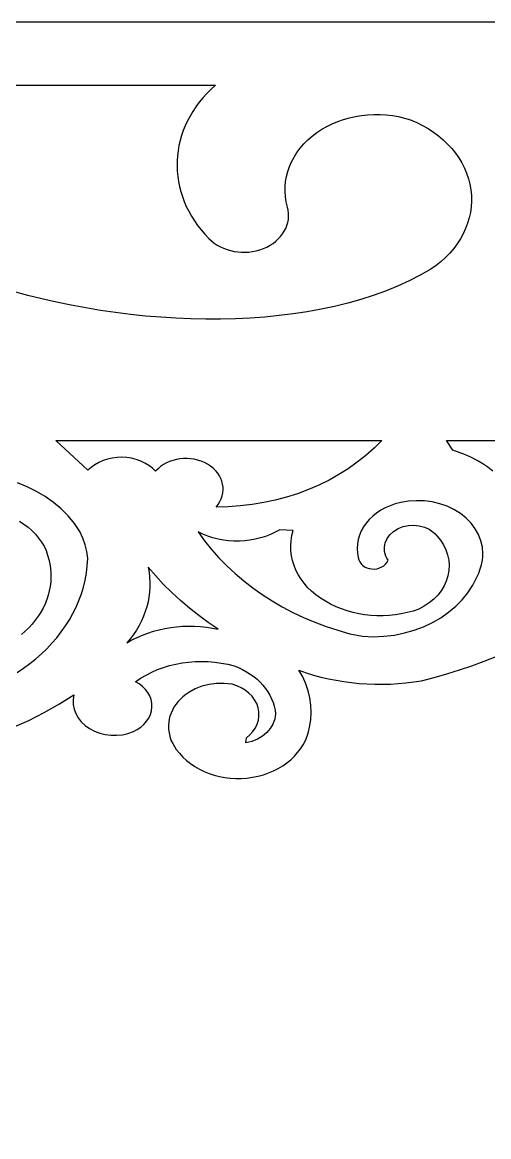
# Model space of a CAD drawing. Header units: millimetres. Extents: x -773 to -473, y -1647 to -1542.
# Drawn here: x -731.6 to -703.6, y -1609.2 to -1542.1 of the extents above; entities that cross this region are included whole.
import ezdxf

# ---------------------------------------------------------------- set-up
doc = ezdxf.new("R2010")
doc.units = ezdxf.units.MM
doc.header["$MEASUREMENT"] = 0

msp = doc.modelspace()

# ---------------------------------------------------------------- linework, layer by layer
for points in [[(-622.518433, -1542.117432), (-772.518739, -1542.117432), (-772.518739, -1647.018188)], [(-737.258546, -1545.909424), (-720.015748, -1545.909424), (-720.281739, -1546.15332), (-720.531556, -1546.404907), (-720.765137, -1546.663696), (-720.982484, -1546.929077), (-721.183595, -1547.200684), (-721.36847, -1547.478027), (-721.536988, -1547.76062), (-721.689271, -1548.047974), (-721.825196, -1548.3396), (-721.944764, -1548.635132), (-722.047974, -1548.93396), (-722.134827, -1549.235596), (-722.205201, -1549.539673), (-722.259217, -1549.845703), (-722.296754, -1550.153076), (-722.317811, -1550.461426), (-722.322388, -1550.770142), (-722.310487, -1551.078857), (-722.282044, -1551.387207), (-722.237061, -1551.694458), (-722.175477, -1552.000244), (-722.097352, -1552.304199), (-722.002625, -1552.605713), (-721.891236, -1552.904297), (-721.763184, -1553.199585), (-721.618531, -1553.490967), (-721.457154, -1553.778076), (-721.279115, -1554.060303), (-721.08429, -1554.337402), (-720.872742, -1554.608643), (-720.64441, -1554.873535), (-720.399354, -1555.131836), (-720.244874, -1555.276123), (-720.078187, -1555.407104), (-719.900513, -1555.524658), (-719.713074, -1555.628662), (-719.516908, -1555.718628), (-719.313233, -1555.794556), (-719.103272, -1555.856201), (-718.888184, -1555.90332), (-718.669068, -1555.935791), (-718.447144, -1555.953247), (-718.223634, -1555.955566), (-717.999574, -1555.942505), (-717.776246, -1555.91394), (-717.55481, -1555.869507), (-717.336366, -1555.809082), (-717.122132, -1555.732544), (-716.916688, -1555.641235), (-716.724183, -1555.537109), (-716.545045, -1555.421143), (-716.379884, -1555.294189), (-716.229188, -1555.157104), (-716.093507, -1555.010864), (-715.973267, -1554.856323), (-715.869019, -1554.694458), (-715.781312, -1554.526001), (-715.710694, -1554.351929), (-715.657594, -1554.173218), (-715.622559, -1553.990601), (-715.606141, -1553.805176), (-715.608765, -1553.617554), (-715.631104, -1553.428833), (-715.673524, -1553.239868), (-715.74994, -1552.930176), (-715.799622, -1552.619629), (-715.822938, -1552.309204), (-715.820374, -1551.999878), (-715.792298, -1551.692749), (-715.739137, -1551.388794), (-715.661256, -1551.089111), (-715.559083, -1550.794678), (-715.432984, -1550.506592), (-715.283448, -1550.225952), (-715.11078, -1549.953735), (-714.915406, -1549.690918), (-714.697816, -1549.438599), (-714.458314, -1549.197754), (-714.197388, -1548.969604), (-713.915345, -1548.755005), (-713.615845, -1548.557129), (-713.303162, -1548.37854), (-712.978516, -1548.219116), (-712.64325, -1548.079102), (-712.298646, -1547.958862), (-711.946046, -1547.858398), (-711.586671, -1547.777954), (-711.221925, -1547.717773), (-710.853089, -1547.677856), (-710.481446, -1547.658569), (-710.108277, -1547.660034), (-709.734986, -1547.682373), (-709.362733, -1547.72583), (-708.992921, -1547.790527), (-708.626832, -1547.876831), (-708.265748, -1547.984619), (-707.89679, -1548.143799), (-707.543519, -1548.320801), (-707.206666, -1548.514648), (-706.887025, -1548.724609), (-706.585206, -1548.949951), (-706.301881, -1549.189697), (-706.037843, -1549.442993), (-705.793702, -1549.709229), (-705.570252, -1549.987427), (-705.368165, -1550.276855), (-705.188111, -1550.57666), (-705.030824, -1550.885986), (-704.897034, -1551.203979), (-704.787354, -1551.530029), (-704.702576, -1551.863037), (-704.643372, -1552.202271), (-704.610535, -1552.544067), (-704.604432, -1552.884277), (-704.624451, -1553.222168), (-704.670167, -1553.556641), (-704.741151, -1553.886841), (-704.836854, -1554.211792), (-704.95691, -1554.53064), (-705.10077, -1554.842407), (-705.267945, -1555.14624), (-705.458009, -1555.441162), (-705.670472, -1555.726074), (-705.904908, -1556.000366), (-706.160767, -1556.262939), (-706.437623, -1556.512939), (-706.734986, -1556.749268), (-707.05243, -1556.971313), (-707.69452, -1557.337891), (-708.362733, -1557.679199), (-709.055665, -1557.995361), (-709.771973, -1558.286865), (-710.510377, -1558.553955), (-711.269471, -1558.796997), (-712.047852, -1559.016357), (-712.844178, -1559.212402), (-713.657105, -1559.385498), (-714.485291, -1559.535889), (-715.327332, -1559.664063), (-716.181947, -1559.770142), (-717.047669, -1559.854736), (-717.923219, -1559.917969), (-718.807252, -1559.960327), (-719.698304, -1559.982056), (-720.595155, -1559.983643), (-721.496339, -1559.965332), (-722.400513, -1559.927368), (-723.306336, -1559.870239), (-724.212464, -1559.794189), (-725.117493, -1559.699707), (-726.020142, -1559.587036), (-726.918946, -1559.456543), (-727.812623, -1559.308594), (-728.69983, -1559.143433), (-729.579163, -1558.961548), (-730.44922, -1558.763184), (-731.308717, -1558.548706), (-732.156312, -1558.318481)], [(-703.311036, -1569.121582), (-703.611756, -1568.895508), (-703.92859, -1568.68396), (-704.260804, -1568.487793), (-704.607728, -1568.307373), (-704.968507, -1568.143555), (-705.342469, -1567.996948), (-705.728944, -1567.868164), (-706.110535, -1567.277344), (-706.111756, -1567.276123), (-698.001527, -1567.276123)], [(-727.690369, -1574.384155), (-727.751771, -1573.968506), (-727.851991, -1573.558838), (-727.990357, -1573.156982), (-728.166138, -1572.764648), (-728.501038, -1572.276611), (-728.880982, -1571.820679), (-729.302552, -1571.398315), (-729.762635, -1571.010498), (-730.257813, -1570.658569), (-730.784852, -1570.343628), (-731.340455, -1570.067017), (-731.921387, -1569.829834)], [(-711.923219, -1578.9104), (-711.157166, -1579.061646), (-710.506898, -1579.086914), (-709.86786, -1579.060791), (-709.243409, -1578.985718), (-708.63672, -1578.863525), (-708.051148, -1578.696533), (-707.48993, -1578.486572), (-706.956361, -1578.235962), (-706.453797, -1577.946533), (-705.985413, -1577.620605), (-705.554566, -1577.260254), (-705.164491, -1576.86731), (-704.818482, -1576.444092), (-704.519837, -1575.992676), (-704.271851, -1575.515137), (-704.167908, -1575.26709), (-704.077821, -1575.013428), (-704.002015, -1574.75415), (-703.940919, -1574.489746), (-703.919129, -1574.290527), (-703.912476, -1574.092041), (-703.943665, -1573.698975), (-704.032471, -1573.314941), (-704.176942, -1572.943848), (-704.375062, -1572.589966), (-704.624879, -1572.257324), (-704.924439, -1571.950317), (-705.271729, -1571.672852), (-705.658143, -1571.433105), (-706.072755, -1571.236694), (-706.510377, -1571.084473), (-706.965699, -1570.977417), (-707.433411, -1570.916626), (-707.908204, -1570.902954), (-708.384888, -1570.9375), (-708.858155, -1571.02124), (-709.185914, -1571.101929), (-709.496888, -1571.206787), (-709.789857, -1571.334106), (-710.06366, -1571.482544), (-710.317017, -1571.650391), (-710.548829, -1571.83606), (-710.757752, -1572.038086), (-710.942689, -1572.254761), (-711.102357, -1572.484741), (-711.235658, -1572.726318), (-711.341248, -1572.977905), (-711.418031, -1573.238037), (-711.464783, -1573.505127), (-711.480225, -1573.777466), (-711.463197, -1574.053711), (-711.412537, -1574.332153), (-711.383485, -1574.462646), (-711.328736, -1574.583984), (-711.250733, -1574.694458), (-711.151856, -1574.79187), (-711.034608, -1574.87439), (-710.901429, -1574.939819), (-710.754639, -1574.986328), (-710.596741, -1575.011841), (-710.435853, -1575.014648), (-710.280457, -1574.994873), (-710.133363, -1574.954102), (-709.997498, -1574.893799), (-709.875794, -1574.815552), (-709.771119, -1574.721069), (-709.686402, -1574.611938), (-709.624512, -1574.489746), (-709.701478, -1574.363159), (-709.761781, -1574.233398), (-709.805726, -1574.101318), (-709.833619, -1573.967773), (-709.845704, -1573.833618), (-709.842286, -1573.699951), (-709.82367, -1573.567505), (-709.790162, -1573.437256), (-709.679566, -1573.187134), (-709.512818, -1572.957031), (-709.292237, -1572.753906), (-709.020142, -1572.585449), (-708.713197, -1572.463867), (-708.392762, -1572.395752), (-708.06775, -1572.379639), (-707.747071, -1572.413574), (-707.439759, -1572.495972), (-707.154664, -1572.625366), (-706.900758, -1572.799927), (-706.78827, -1572.903564), (-706.686951, -1573.017944), (-706.468385, -1573.284424), (-706.287049, -1573.565918), (-706.143616, -1573.859863), (-706.038758, -1574.163696), (-705.973267, -1574.474854), (-705.947816, -1574.790894), (-705.963197, -1575.109009), (-706.02002, -1575.426758), (-706.117677, -1575.737793), (-706.253846, -1576.035889), (-706.426575, -1576.31897), (-706.634034, -1576.584839), (-706.874207, -1576.831299), (-707.145325, -1577.056152), (-707.445374, -1577.257324), (-707.772462, -1577.432617), (-708.121461, -1577.546997), (-708.476075, -1577.641724), (-708.835145, -1577.716919), (-709.197511, -1577.772705), (-709.562135, -1577.809082), (-709.927735, -1577.826172), (-710.293336, -1577.824097), (-710.657655, -1577.802979), (-711.019654, -1577.762939), (-711.378114, -1577.703979), (-711.731995, -1577.626221), (-712.080079, -1577.529785), (-712.421326, -1577.414795), (-712.754517, -1577.281372), (-713.078492, -1577.129517), (-713.392213, -1576.959351), (-713.691712, -1576.772461), (-713.970033, -1576.569336), (-714.226685, -1576.351318), (-714.46106, -1576.119629), (-714.672608, -1575.875244), (-714.860902, -1575.619629), (-715.025269, -1575.354004), (-715.165223, -1575.079224), (-715.280152, -1574.796753), (-715.36963, -1574.507813), (-715.433045, -1574.213379), (-715.469788, -1573.914917), (-715.479432, -1573.613403), (-715.461427, -1573.310059), (-715.415101, -1573.006226), (-715.340028, -1572.703003), (-716.137757, -1572.650635), (-716.415894, -1572.802979), (-716.704224, -1572.936279), (-717.001405, -1573.050537), (-717.30597, -1573.145508), (-717.616761, -1573.221436), (-717.932252, -1573.278076), (-718.251221, -1573.315552), (-718.572327, -1573.33374), (-718.894166, -1573.33252), (-719.215455, -1573.312134), (-719.534791, -1573.272217), (-719.850831, -1573.213135), (-720.162293, -1573.134399), (-720.467835, -1573.036377), (-720.766053, -1572.918701), (-721.055665, -1572.781738), (-720.666261, -1573.319824), (-720.248231, -1573.840088), (-719.802491, -1574.342285), (-719.330079, -1574.825317), (-718.83191, -1575.288818), (-718.3089, -1575.732056), (-717.762086, -1576.154419), (-717.192262, -1576.555298), (-716.600526, -1576.93396), (-715.987794, -1577.289795), (-715.354981, -1577.622314), (-714.703065, -1577.930664), (-714.03296, -1578.214233), (-713.345704, -1578.472412), (-712.642213, -1578.704712), (-711.923341, -1578.910278)], [(-731.795167, -1572.137207), (-731.535218, -1572.312378), (-731.289796, -1572.502075), (-731.059876, -1572.705688), (-730.846436, -1572.922729), (-730.650574, -1573.15271), (-730.473206, -1573.394897), (-730.315369, -1573.648926), (-730.203248, -1573.909302), (-730.109437, -1574.172974), (-730.033692, -1574.439331), (-729.976136, -1574.707642), (-729.936585, -1574.977295), (-729.915101, -1575.247925), (-729.9115, -1575.518555), (-729.925843, -1575.788818), (-729.958009, -1576.058105), (-730.007935, -1576.325684), (-730.075623, -1576.590942), (-730.161012, -1576.853271), (-730.263978, -1577.112183), (-730.384583, -1577.366943), (-730.522706, -1577.617065), (-730.678223, -1577.861816), (-730.850037, -1578.099121), (-731.036561, -1578.326904), (-731.237183, -1578.544922), (-731.451234, -1578.752686), (-731.678223, -1578.950073)], [(-731.944825, -1581.243042), (-731.555726, -1580.983765), (-731.181641, -1580.710449), (-730.823243, -1580.423584), (-730.481019, -1580.123535), (-730.155579, -1579.810791), (-729.847535, -1579.486084), (-729.557496, -1579.149658), (-729.28595, -1578.802002), (-729.03357, -1578.443848), (-728.800904, -1578.075439), (-728.588563, -1577.697266), (-728.397095, -1577.310059), (-728.227113, -1576.914063), (-728.079163, -1576.509888), (-727.953858, -1576.098022), (-727.851807, -1575.678955), (-727.77356, -1575.253052), (-727.719727, -1574.820923), (-727.690858, -1574.383057)], [(-724.056824, -1574.911255), (-724.003846, -1575.210571), (-723.969239, -1575.510254), (-723.953004, -1575.810059), (-723.954774, -1576.109131), (-723.97461, -1576.407104), (-724.012208, -1576.703369), (-724.067445, -1576.997437), (-724.14026, -1577.288818), (-724.230347, -1577.576904), (-724.337708, -1577.861084), (-724.462098, -1578.140991), (-724.603333, -1578.416016), (-724.761353, -1578.685547), (-724.935914, -1578.948975), (-725.126954, -1579.206055), (-725.334229, -1579.456055), (-725.03241, -1579.285645), (-724.721131, -1579.130615), (-724.401185, -1578.990967), (-724.073487, -1578.867065), (-723.738831, -1578.758789), (-723.398133, -1578.666382), (-723.052125, -1578.589966), (-722.701722, -1578.529541), (-722.34784, -1578.485474), (-721.991212, -1578.457764), (-721.632691, -1578.446411), (-721.273194, -1578.45166), (-720.913575, -1578.473755), (-720.554627, -1578.512695), (-720.197205, -1578.568481), (-719.842164, -1578.641479), (-720.440247, -1578.23291), (-721.019044, -1577.806763), (-721.578004, -1577.363647), (-722.1167, -1576.903931), (-722.634461, -1576.428223), (-723.130738, -1575.937012), (-723.605103, -1575.430908), (-724.056947, -1574.910156)], [(-732.213258, -1584.551147), (-731.247437, -1584.120361), (-730.309815, -1583.648193), (-729.402467, -1583.135376), (-728.527345, -1582.582764), (-728.573853, -1582.872437), (-728.569947, -1583.160156), (-728.517396, -1583.441772), (-728.418153, -1583.713379), (-728.273927, -1583.971069), (-728.086671, -1584.210693), (-727.858094, -1584.428345), (-727.59015, -1584.619873), (-727.291505, -1584.778076), (-726.973512, -1584.897827), (-726.641419, -1584.97876), (-726.300416, -1585.020508), (-725.955628, -1585.022827), (-725.612366, -1584.985352), (-725.275697, -1584.907959), (-724.950928, -1584.790039), (-724.713136, -1584.669312), (-724.499696, -1584.525757), (-724.312379, -1584.361816), (-724.153077, -1584.179932), (-724.023743, -1583.982544), (-723.926209, -1583.772217), (-723.862366, -1583.551392), (-723.834046, -1583.32251), (-723.842713, -1583.09314), (-723.887574, -1582.869385), (-723.966981, -1582.654053), (-724.079285, -1582.449707), (-724.222718, -1582.258911), (-724.395692, -1582.084473), (-724.596436, -1581.928711), (-724.823365, -1581.794556), (-724.510682, -1581.584595), (-724.184266, -1581.393677), (-723.84546, -1581.222168), (-723.495423, -1581.070313), (-723.135499, -1580.93811), (-722.766908, -1580.825928), (-722.390931, -1580.734009), (-722.008851, -1580.662476), (-721.621949, -1580.61145), (-721.231446, -1580.581299), (-720.838624, -1580.572144), (-720.444764, -1580.584106), (-720.051148, -1580.617676), (-719.658997, -1580.672729), (-719.269593, -1580.749634), (-718.884278, -1580.848633), (-718.623963, -1580.95105), (-718.375001, -1581.066895), (-718.137879, -1581.195679), (-717.913209, -1581.336548), (-717.7016, -1581.489014), (-717.503541, -1581.652222), (-717.319581, -1581.825684), (-717.150391, -1582.008789), (-716.9964, -1582.200684), (-716.858277, -1582.400879), (-716.736573, -1582.608765), (-716.631776, -1582.823486), (-716.544556, -1583.044556), (-716.475404, -1583.27124), (-716.424928, -1583.50293), (-716.393678, -1583.739014), (-716.409303, -1583.896362), (-716.440736, -1584.050049), (-716.487244, -1584.199463), (-716.548219, -1584.34375), (-716.711121, -1584.615356), (-716.924439, -1584.859985), (-717.183167, -1585.072876), (-717.482301, -1585.249268), (-717.816773, -1585.384155), (-718.181763, -1585.4729), (-718.158082, -1585.326294), (-718.150025, -1585.178467), (-717.935487, -1584.996216), (-717.754578, -1584.794922), (-717.60846, -1584.577515), (-717.498414, -1584.34729), (-717.425599, -1584.107178), (-717.391175, -1583.860352), (-717.396424, -1583.609985), (-717.442445, -1583.359131), (-717.528504, -1583.115601), (-717.651429, -1582.886597), (-717.808411, -1582.674561), (-717.996949, -1582.481812), (-718.214173, -1582.310791), (-718.457581, -1582.16394), (-718.724427, -1582.043579), (-719.012025, -1581.952148), (-719.477784, -1581.898926), (-719.940369, -1581.902588), (-720.392884, -1581.96106), (-720.828492, -1582.071899), (-721.240296, -1582.233032), (-721.621278, -1582.442383), (-721.798035, -1582.564331), (-721.964539, -1582.69751), (-722.119874, -1582.841553), (-722.263245, -1582.996338), (-722.392152, -1583.159668), (-722.504823, -1583.328613), (-722.601258, -1583.502563), (-722.681458, -1583.680664), (-722.745362, -1583.862183), (-722.792908, -1584.046265), (-722.824097, -1584.232422), (-722.838929, -1584.419556), (-722.837403, -1584.607178), (-722.819398, -1584.794312), (-722.784913, -1584.980347), (-722.733949, -1585.164551), (-722.666444, -1585.346069), (-722.582459, -1585.52417), (-722.481873, -1585.697998), (-722.364625, -1585.867065), (-722.178529, -1586.10498), (-721.972596, -1586.327393), (-721.74817, -1586.534058), (-721.506715, -1586.724365), (-721.249512, -1586.897827), (-720.977967, -1587.053833), (-720.693482, -1587.192017), (-720.397401, -1587.311768), (-720.091126, -1587.41272), (-719.776063, -1587.494141), (-719.453492, -1587.555786), (-719.124818, -1587.597046), (-718.791505, -1587.617432), (-718.454835, -1587.616333), (-718.116151, -1587.593384), (-717.776978, -1587.548096), (-717.443055, -1587.481079), (-717.120301, -1587.393555), (-716.809815, -1587.286377), (-716.512513, -1587.160645), (-716.229493, -1587.01709), (-715.961732, -1586.856812), (-715.710267, -1586.68042), (-715.476136, -1586.489136), (-715.260377, -1586.283691), (-715.064027, -1586.065186), (-714.888001, -1585.834229), (-714.73346, -1585.591919), (-714.60138, -1585.339233), (-714.492799, -1585.076904), (-714.408692, -1584.805908), (-714.350159, -1584.527344), (-714.279603, -1584.088989), (-714.252808, -1583.649536), (-714.26941, -1583.211182), (-714.32898, -1582.776123), (-714.431092, -1582.346436), (-714.575379, -1581.924316), (-714.761414, -1581.511841), (-714.98877, -1581.111328), (-714.550843, -1581.260498), (-714.107362, -1581.395386), (-713.658936, -1581.515625), (-713.206055, -1581.62146), (-712.749268, -1581.712769), (-712.289002, -1581.789307), (-711.360291, -1581.89856), (-710.424195, -1581.94873), (-709.484803, -1581.939575), (-709.015137, -1581.912598), (-708.546265, -1581.870728), (-708.078675, -1581.813721), (-707.612855, -1581.741821), (-706.843507, -1581.541504), (-706.082093, -1581.322998), (-705.329041, -1581.086548), (-704.58484, -1580.832275), (-703.849976, -1580.560181), (-703.124818, -1580.270752)]]:
    msp.add_lwpolyline(points)
msp.add_lwpolyline([(-729.612428, -1567.276123), (-710.007447, -1567.276123), (-710.468385, -1567.740234), (-710.958375, -1568.178955), (-711.47577, -1568.591553), (-712.019044, -1568.977417), (-712.586549, -1569.335815), (-713.176637, -1569.666138), (-713.787782, -1569.967773), (-714.418336, -1570.23999), (-715.066712, -1570.4823), (-715.731324, -1570.693848), (-716.410523, -1570.874268), (-717.102784, -1571.022705), (-717.806458, -1571.138428), (-718.519959, -1571.221069), (-719.241639, -1571.269775), (-719.969971, -1571.284058), (-719.84546, -1571.125488), (-719.743043, -1570.960449), (-719.662415, -1570.790405), (-719.603333, -1570.616577), (-719.565491, -1570.440308), (-719.548707, -1570.262817), (-719.552735, -1570.085449), (-719.57721, -1569.909546), (-719.62201, -1569.736328), (-719.686768, -1569.567139), (-719.771241, -1569.40332), (-719.875184, -1569.245972), (-719.998414, -1569.09668), (-720.140565, -1568.956421), (-720.301453, -1568.826782), (-720.480714, -1568.708862), (-720.673585, -1568.606567), (-720.874085, -1568.522339), (-721.08075, -1568.456055), (-721.291993, -1568.407471), (-721.506226, -1568.376343), (-721.721864, -1568.362549), (-721.937379, -1568.365723), (-722.151124, -1568.385986), (-722.361573, -1568.422729), (-722.567139, -1568.476074), (-722.766236, -1568.545532), (-722.957337, -1568.631104), (-723.138856, -1568.732422), (-723.309205, -1568.849365), (-723.466798, -1568.981812), (-723.610047, -1569.129395), (-723.803956, -1568.945313), (-724.019898, -1568.78186), (-724.255311, -1568.640015), (-724.507813, -1568.520996), (-724.774842, -1568.425537), (-725.053895, -1568.355103), (-725.342469, -1568.310547), (-725.638123, -1568.292847), (-725.934266, -1568.302979), (-726.224366, -1568.340088), (-726.505921, -1568.40332), (-726.776368, -1568.491455), (-727.033265, -1568.603882), (-727.274049, -1568.739502), (-727.496156, -1568.897461), (-727.697144, -1569.07666)], close=True)

doc.saveas('drawing.dxf')
